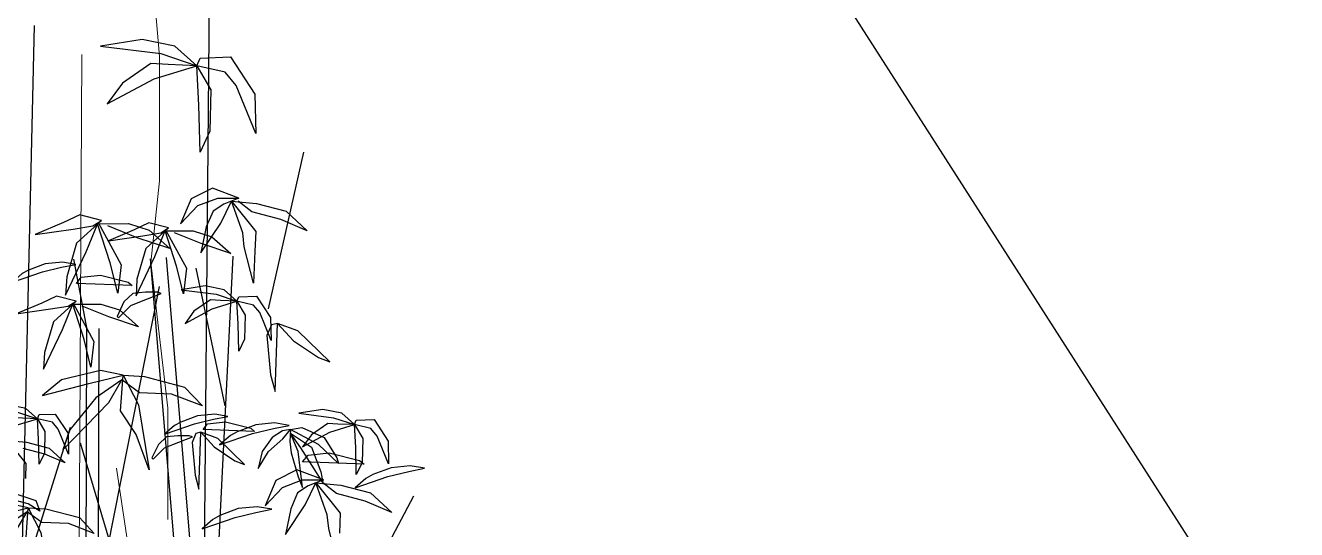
# Model space of a CAD drawing. Extents: x 941299 to 942979, y 2579300 to 2579597.
# Drawn here: x 942787.43 to 942792.82, y 2579510.81 to 2579512.95 of the extents above; entities that cross this region are included whole.
import ezdxf

# ---------------------------------------------------------------- set-up
doc = ezdxf.new("R2010")
doc.units = 0
doc.layers.get('0').update_dxf_attribs({"linetype": 'CONTINUOUS'})
doc.layers.add('LV', color=3, linetype='CONTINUOUS')
doc.layers.add('标注', color=4, linetype='CONTINUOUS', lineweight=15)

# ---------------------------------------------------------------- blocks, each defined once
blk = doc.blocks.new('shu')
at = {"color": 72}
for p, q in [((-1380.1858, -1076.7332), (-1380.2403, -1077.3686)), ((-1380.2403, -1077.3686), (-1380.2403, -1077.895)), ((-1379.9124, -1077.3591), (-1379.8952, -1080.4545)), ((-1380.2403, -1077.895), (-1380.204, -1078.2399)), ((-1380.204, -1078.2399), (-1380.2767, -1078.8571)), ((-1380.2767, -1078.8571), (-1380.2767, -1079.0205)), ((-1380.2767, -1079.0205), (-1380.2767, -1079.3291)), ((-1380.0587, -1079.1112), (-1380.204, -1080.0733))]:
    blk.add_line(p, q, dxfattribs=at)
at = {"layer": 'LV', "color": 72}
for p, q in [((-1380.3942, -1083.552), (-1380.4696, -1075.3265)), ((-1379.6464, -1080.0314), (-1379.7115, -1077.237))]:
    blk.add_line(p, q, dxfattribs=at)
blk = doc.blocks.new('tree104')
at = {"color": 0}
for points in [[(5798, 19990), (5496, 20261), (5043, 20352), (4470, 20261), (5300, 20156), (5798, 19990), (5405, 20005), (5164, 20020), (4772, 19749), (4561, 19462), (5209, 19809), (5798, 19990), (5843, 20095), (6265, 20110), (6597, 19598), (6612, 19055), (6340, 19718), (6190, 19899), (5798, 19990), (5994, 19658), (5978, 19085), (5843, 18799), (5828, 19447), (5798, 19990)], [(6789, 16636), (7272, 18799)], [(6380, 18164), (6013, 18300), (5720, 18154), (5573, 17808), (5814, 18060), (6086, 18164), (6380, 18164), (6170, 18081), (6024, 17986), (5929, 17767), (5856, 17411), (6128, 17819), (6275, 18123), (6610, 17704), (6600, 17432), (6579, 16992), (6453, 17494), (6432, 17683), (6275, 18123), (6621, 18091), (7029, 17986), (7322, 17714), (6956, 17871), (6558, 17976), (6369, 18123)], [(4483, 17857), (4184, 17931), (3960, 17827), (3570, 17662), (4094, 17737), (4364, 17782), (4483, 17857), (4139, 17542), (4004, 17079), (3989, 16824), (4274, 17423), (4438, 17827), (4753, 17243), (4708, 16854), (4603, 17273), (4431, 17809), (4857, 17812), (5142, 17722), (5426, 17468), (4977, 17617), (4573, 17782)], [(5409, 17754), (5137, 17822), (4933, 17727), (4579, 17577), (5055, 17645), (5300, 17686), (5409, 17754), (5096, 17468), (4973, 17047), (4960, 16816), (5218, 17360), (5368, 17727), (5654, 17196), (5613, 16843), (5517, 17224), (5361, 17711), (5749, 17713), (6007, 17631), (6266, 17400), (5858, 17536), (5490, 17686)], [(5947, 10213), (6301, 17363)], [(4129, 17250), (3947, 17281), (3709, 17257), (3479, 17170), (3392, 17123), (3257, 17004), (3669, 17146), (3931, 17210), (4129, 17250)], [(4292, 16330), (4102, 17323)], [(5156, 17328), (6601, 0)], [(5375, 17346), (6821, 0)], [(6191, 15301), (5791, 17197)], [(4137, 16988), (4204, 17074), (4470, 17102), (4851, 17007), (4908, 16959), (4137, 16988)], [(4481, 12880), (5285, 16945)], [(5261, 16866), (5089, 16866), (4918, 16847), (4794, 16732), (4699, 16533), (4718, 16514), (4889, 16685), (5013, 16732), (5308, 16847), (5261, 16866)], [(6352, 16743), (6177, 16900), (5915, 16952), (5584, 16900), (6064, 16839), (6352, 16743), (6125, 16752), (5985, 16760), (5758, 16603), (5636, 16437), (6011, 16638), (6352, 16743), (6378, 16804), (6622, 16813), (6814, 16516), (6823, 16202), (6666, 16586), (6579, 16690), (6352, 16743), (6465, 16551), (6456, 16219), (6378, 16054), (6369, 16429), (6352, 16743)], [(4135, 16744), (3863, 16812), (3659, 16717), (3305, 16568), (3781, 16636), (4026, 16676), (4135, 16744), (3822, 16459), (3700, 16037), (3686, 15806), (3945, 16350), (4094, 16717), (4380, 16187), (4339, 15833), (4244, 16214), (4088, 16701), (4475, 16703), (4734, 16622), (4992, 16391), (4584, 16527), (4217, 16676)], [(4279, 16367), (4232, 0)], [(4445, 16367), (4398, 0)], [(6910, 16437), (6827, 16416), (6764, 16270), (6816, 15727), (6879, 15497), (6910, 16437), (7130, 16197), (7475, 15967), (7631, 15905), (7192, 16333), (6910, 16437)], [(4781, 15722), (4471, 15787), (3932, 15657), (3671, 15444), (4308, 15608), (4781, 15722), (4993, 15314), (5140, 14416), (4961, 14906), (4748, 15232), (4781, 15722), (5075, 15706), (5630, 15559), (5875, 15298), (5450, 15461), (5010, 15477), (4765, 15657), (4406, 15412), (4046, 14971), (3949, 14694), (4585, 15347), (4765, 15657)], [(3601, 15122), (3442, 15265), (3204, 15313), (2903, 15265), (3339, 15210), (3601, 15122), (3395, 15130), (3268, 15138), (3062, 14996), (2950, 14845), (3292, 15027), (3601, 15122), (3625, 15178), (3847, 15186), (4022, 14916), (4030, 14631), (3887, 14980), (3807, 15075), (3601, 15122), (3704, 14948), (3696, 14647), (3625, 14496), (3617, 14837), (3601, 15122)], [(6228, 15154), (6046, 15185), (5808, 15162), (5578, 15074), (5490, 15027), (5355, 14908), (5768, 15051), (6030, 15114), (6228, 15154)], [(5887, 14974), (5948, 15053), (6193, 15079), (6542, 14992), (6594, 14948), (5887, 14974)], [(7972, 15040), (7798, 15197), (7536, 15249), (7204, 15197), (7684, 15136), (7972, 15040), (7745, 15049), (7606, 15057), (7379, 14900), (7256, 14734), (7632, 14935), (7972, 15040), (7998, 15101), (8243, 15110), (8435, 14813), (8443, 14499), (8286, 14883), (8199, 14987), (7972, 15040), (8086, 14848), (8077, 14516), (7998, 14351), (7990, 14726), (7972, 15040)], [(3188, 14821), (3442, 14504), (3434, 14298)], [(3188, 14821), (3450, 14797), (3760, 14718), (3982, 14512), (3704, 14631), (3403, 14710)], [(3062, 11840), (4055, 15007)], [(5854, 14935), (5785, 14917), (5732, 14795), (5776, 14343), (5828, 14151), (5854, 14935), (6037, 14734), (6324, 14543), (6455, 14491), (6089, 14848), (5854, 14935)], [(7073, 15030), (6872, 15065), (6610, 15039), (6357, 14943), (6261, 14890), (6113, 14760), (6567, 14917), (6855, 14986), (7073, 15030)], [(7091, 14975), (6978, 14957), (6838, 14862), (6698, 14670), (6646, 14434), (6786, 14670), (6986, 14844), (7091, 14975), (7248, 15001), (7554, 14862), (7728, 14582), (7754, 14504), (7475, 14766), (7091, 14975), (7082, 14809), (7100, 14652), (7196, 14321), (7257, 14172), (7196, 14670), (7091, 14923), (7379, 14731), (7510, 14390), (7536, 14242), (7231, 14722), (7091, 14923)], [(5757, 9535), (4196, 14786)], [(5695, 14887), (5538, 14887), (5381, 14870), (5268, 14765), (5180, 14582), (5198, 14564), (5355, 14721), (5468, 14765), (5739, 14870), (5695, 14887)], [(7258, 14526), (7332, 14620), (7625, 14652), (8044, 14547), (8107, 14495), (7258, 14526)], [(7545, 14279), (7179, 14415), (6886, 14268), (6739, 13923), (6980, 14174), (7252, 14279), (7545, 14279), (7336, 14195), (7189, 14101), (7095, 13881), (7022, 13525), (7294, 13933), (7441, 14237), (7776, 13818), (7765, 13546)], [(7744, 13106), (7619, 13609), (7598, 13797), (7441, 14237), (7786, 14205), (8195, 14101), (8488, 13828), (8121, 13986), (7723, 14090), (7535, 14237)], [(8940, 14438), (8739, 14473), (8477, 14447), (8224, 14351), (8128, 14298), (7980, 14167), (8434, 14324), (8722, 14394), (8940, 14438)], [(3220, 14115), (3577, 13996), (3633, 13846), (3474, 13949), (3141, 14036)], [(7136, 10927), (8793, 14057)], [(3472, 13894), (3213, 13948), (2764, 13839), (2547, 13662), (3077, 13798), (3472, 13894), (3649, 13554), (3771, 12806), (3622, 13214), (3445, 13486), (3472, 13894), (3717, 13880), (4179, 13758), (4383, 13540), (4030, 13676), (3662, 13690), (3458, 13839), (3159, 13635), (2860, 13268), (2778, 13037), (3309, 13581), (3458, 13839)], [(6832, 13873), (6632, 13908), (6370, 13882), (6117, 13786), (6021, 13734), (5872, 13603), (6326, 13760), (6614, 13829), (6832, 13873)]]:
    blk.add_lwpolyline(points, dxfattribs=at)

msp = doc.modelspace()

# ---------------------------------------------------------------- linework, layer by layer
msp.add_line((942783.5103, 2579524.58443), (942795.02067, 2579506.61727))

# ---------------------------------------------------------------- block references
at = {"color": 74, "xscale": 0.0003072000108659267, "yscale": 0.0003072000108659267, "zscale": 0.0003072000000000001}
msp.add_blockref('tree104', (942786.37496, 2579506.63504), dxfattribs=at)
at = {"layer": '标注', "xscale": -1, "rotation": 359.9999999981288}
msp.add_blockref('shu', (941407.75738, 2580590.18281), dxfattribs=at)

doc.saveas('drawing.dxf')
